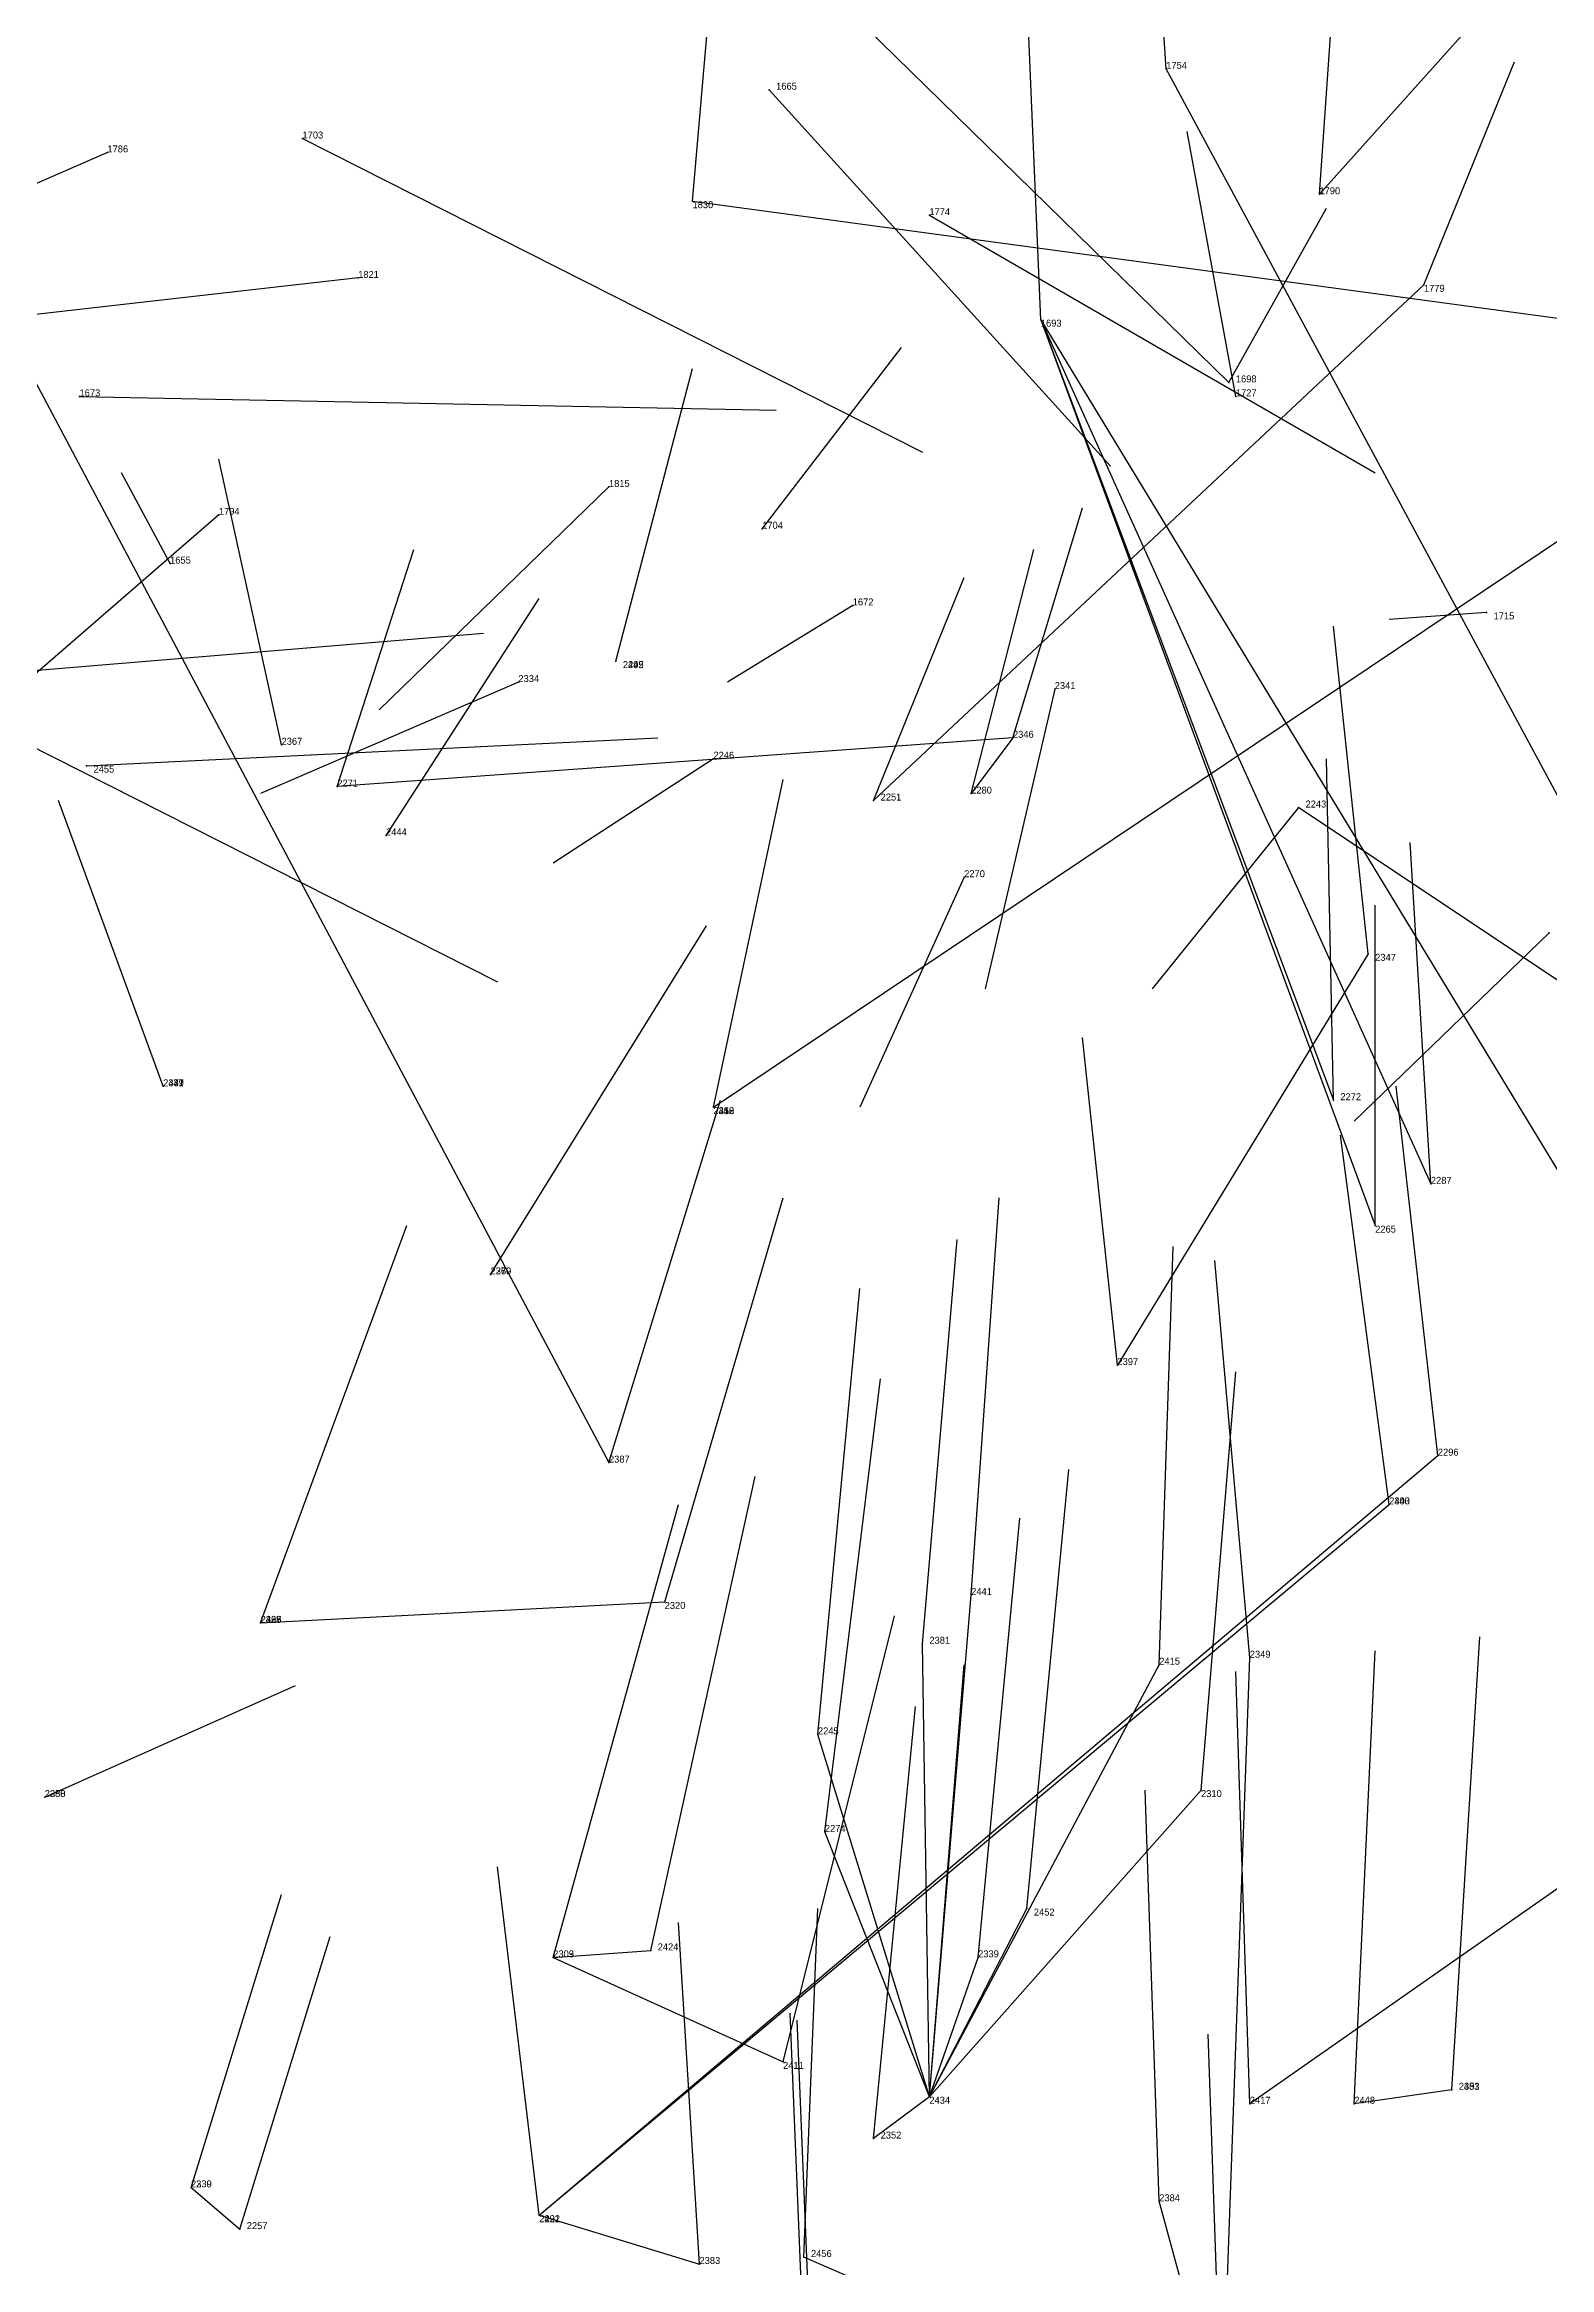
# Model space of a CAD drawing. Extents: x -747426.44 to -747424.45, y -964659.9 to -964657.28.
# Drawn here: x -747425.983 to -747425.767, y -964659.2485 to -964658.9295 of the extents above; entities that cross this region are included whole.
import ezdxf

# ---------------------------------------------------------------- set-up
doc = ezdxf.new("R2010")
doc.units = 0
for name, color, linetype in [('Facilities', 3, 'CONTINUOUS'), ('Facilities_lines', 3, 'CONTINUOUS'), ('Normals', 1, 'CONTINUOUS'), ('Source_points', 5, 'CONTINUOUS'), ('Text', 3, 'CONTINUOUS')]:
    doc.layers.add(name, color=color, linetype=linetype)

msp = doc.modelspace()

# ---------------------------------------------------------------- linework, layer by layer
at = {"layer": 'Facilities', "color": 3}
for p in [(-747425.879, -964658.936, 137.438), (-747425.946, -964658.943, 137.501), (-747425.974, -964658.945, 137.587), (-747425.89, -964658.952, 137.585), (-747425.856, -964658.954, 137.441), (-747425.938, -964658.963, 137.592), (-747425.84, -964658.969, 137.591), (-747425.978, -964658.98, 137.501), (-747425.812, -964658.98, 137.595), (-747425.902, -964658.993, 137.607), (-747425.958, -964658.997, 137.612), (-747425.88, -964658.999, 137.432), (-747425.965, -964659.004, 137.454), (-747425.867, -964659.01, 137.621), (-747425.776, -964659.011, 137.61), (-747425.901, -964659.018, 137.383), (-747425.915, -964659.021, 137.618), (-747425.838, -964659.022, 137.615), (-747425.949, -964659.03, 137.458), (-747425.844, -964659.029, 137.458), (-747425.977, -964659.033, 137.623), (-747425.887, -964659.032, 137.631), (-747425.864, -964659.038, 137.447), (-747425.934, -964659.043, 137.46), (-747425.851, -964659.049, 137.636), (-747425.767, -964659.057, 137.634), (-747425.793, -964659.06, 137.455), (-747425.966, -964659.079, 137.47), (-747425.887, -964659.082, 137.438), (-747425.919, -964659.106, 137.515), (-747425.952, -964659.156, 137.536), (-747425.983, -964659.181, 137.604), (-747425.91, -964659.204, 137.504), (-747425.856, -964659.224, 137.55), (-747425.781, -964659.223, 137.566), (-747425.962, -964659.237, 137.58), (-747425.912, -964659.241, 137.565)]:
    msp.add_point(p, dxfattribs=at)
at = {"layer": 'Facilities_lines', "color": 3}
for p, q in [((-747425.901, -964658.892, 137.57), (-747425.813, -964658.978, 137.447)), ((-747425.774, -964658.922, 137.584), (-747425.8, -964658.951, 137.594)), ((-747426.013, -964658.924, 137.375), (-747425.902, -964659.133, 137.509)), ((-747425.759, -964659.05, 137.457), (-747425.822, -964658.933, 137.581)), ((-747425.89, -964658.952, 137.585), (-747425.764, -964658.969, 137.598)), ((-747425.887, -964659.082, 137.438), (-747425.702, -964658.958, 137.593)), ((-747425.864, -964659.038, 137.447), (-747425.785, -964658.964, 137.429)), ((-747425.84, -964658.969, 137.591), (-747425.761, -964659.099, 137.451)), ((-747425.84, -964658.969, 137.591), (-747425.792, -964659.099, 137.487)), ((-747425.84, -964658.969, 137.591), (-747425.798, -964659.081, 137.456)), ((-747425.84, -964658.969, 137.591), (-747425.784, -964659.093, 137.468)), ((-747425.901, -964659.018, 137.383), (-747425.901, -964659.018, 137.383)), ((-747425.844, -964659.029, 137.458), (-747425.941, -964659.036, 137.459)), ((-747425.844, -964659.029, 137.458), (-747425.85, -964659.037, 137.448)), ((-747425.731, -964659.087, 137.65), (-747425.803, -964659.039, 137.63)), ((-747425.793, -964659.06, 137.455), (-747425.829, -964659.119, 137.446)), ((-747425.966, -964659.079, 137.47), (-747425.966, -964659.079, 137.47)), ((-747425.966, -964659.079, 137.47), (-747425.966, -964659.079, 137.47)), ((-747425.966, -964659.079, 137.47), (-747425.966, -964659.079, 137.47)), ((-747425.887, -964659.082, 137.438), (-747425.887, -964659.082, 137.438)), ((-747425.887, -964659.082, 137.438), (-747425.887, -964659.082, 137.438)), ((-747425.887, -964659.082, 137.438), (-747425.887, -964659.082, 137.438)), ((-747425.919, -964659.106, 137.515), (-747425.919, -964659.106, 137.515)), ((-747425.912, -964659.241, 137.565), (-747425.783, -964659.132, 137.5)), ((-747425.912, -964659.241, 137.565), (-747425.79, -964659.139, 137.5)), ((-747425.912, -964659.241, 137.565), (-747425.79, -964659.139, 137.5)), ((-747425.952, -964659.156, 137.536), (-747425.894, -964659.153, 137.511)), ((-747425.856, -964659.224, 137.55), (-747425.85, -964659.152, 137.486)), ((-747425.952, -964659.156, 137.536), (-747425.952, -964659.156, 137.536)), ((-747425.952, -964659.156, 137.536), (-747425.952, -964659.156, 137.536)), ((-747425.952, -964659.156, 137.536), (-747425.952, -964659.156, 137.536)), ((-747425.952, -964659.156, 137.536), (-747425.952, -964659.156, 137.536)), ((-747425.952, -964659.156, 137.536), (-747425.952, -964659.156, 137.536)), ((-747425.952, -964659.156, 137.536), (-747425.952, -964659.156, 137.536)), ((-747425.856, -964659.224, 137.55), (-747425.857, -964659.159, 137.496)), ((-747425.814, -964659.272, 137.597), (-747425.81, -964659.161, 137.51)), ((-747425.856, -964659.224, 137.55), (-747425.823, -964659.162, 137.509)), ((-747425.727, -964659.167, 137.528), (-747425.81, -964659.225, 137.574)), ((-747425.856, -964659.224, 137.55), (-747425.872, -964659.172, 137.515)), ((-747425.856, -964659.224, 137.55), (-747425.817, -964659.18, 137.53)), ((-747425.983, -964659.181, 137.604), (-747425.983, -964659.181, 137.604)), ((-747425.856, -964659.224, 137.55), (-747425.871, -964659.186, 137.516)), ((-747425.856, -964659.224, 137.55), (-747425.842, -964659.197, 137.519)), ((-747425.91, -964659.204, 137.504), (-747425.896, -964659.203, 137.505)), ((-747425.91, -964659.204, 137.504), (-747425.91, -964659.204, 137.504)), ((-747425.91, -964659.204, 137.504), (-747425.877, -964659.219, 137.547)), ((-747425.856, -964659.224, 137.55), (-747425.849, -964659.204, 137.529)), ((-747425.856, -964659.224, 137.55), (-747425.864, -964659.23, 137.569)), ((-747425.781, -964659.223, 137.566), (-747425.795, -964659.225, 137.565)), ((-747425.781, -964659.223, 137.566), (-747425.781, -964659.223, 137.566)), ((-747425.781, -964659.223, 137.566), (-747425.781, -964659.223, 137.566)), ((-747425.962, -964659.237, 137.58), (-747425.955, -964659.243, 137.581)), ((-747425.962, -964659.237, 137.58), (-747425.962, -964659.237, 137.58)), ((-747425.912, -964659.241, 137.565), (-747425.889, -964659.248, 137.627)), ((-747425.912, -964659.241, 137.565), (-747425.912, -964659.241, 137.565)), ((-747425.814, -964659.272, 137.597), (-747425.823, -964659.239, 137.583)), ((-747425.72, -964659.314, 137.589), (-747425.874, -964659.247, 137.619))]:
    msp.add_line(p, q, dxfattribs=at)
at = {"layer": 'Normals', "color": 1}
for p, q in [((-747425.822, -964658.933, 137.581), (-747425.825, -964658.888, 137.67)), ((-747425.89, -964658.952, 137.585), (-747425.886, -964658.906, 137.673)), ((-747425.8, -964658.951, 137.594), (-747425.797, -964658.908, 137.684)), ((-747425.84, -964658.969, 137.591), (-747425.842, -964658.922, 137.679)), ((-747425.785, -964658.964, 137.429), (-747425.772, -964658.932, 137.523)), ((-747425.879, -964658.936, 137.438), (-747425.83, -964658.99, 137.506)), ((-747425.946, -964658.943, 137.501), (-747425.857, -964658.988, 137.504)), ((-747425.812, -964658.98, 137.595), (-747425.819, -964658.942, 137.687)), ((-747425.974, -964658.945, 137.587), (-747426.022, -964658.966, 137.672)), ((-747425.813, -964658.978, 137.447), (-747425.799, -964658.953, 137.543)), ((-747425.856, -964658.954, 137.441), (-747425.792, -964658.991, 137.508)), ((-747425.938, -964658.963, 137.592), (-747425.991, -964658.969, 137.677)), ((-747425.88, -964658.999, 137.432), (-747425.86, -964658.973, 137.527)), ((-747425.901, -964659.018, 137.383), (-747425.89, -964658.976, 137.473)), ((-747425.901, -964659.018, 137.383), (-747425.89, -964658.976, 137.473)), ((-747425.978, -964658.98, 137.501), (-747425.878, -964658.982, 137.502)), ((-747425.949, -964659.03, 137.458), (-747425.958, -964658.989, 137.549)), ((-747425.965, -964659.004, 137.454), (-747425.972, -964658.991, 137.553)), ((-747425.902, -964658.993, 137.607), (-747425.935, -964659.025, 137.696)), ((-747425.958, -964658.997, 137.612), (-747426.003, -964659.036, 137.692)), ((-747425.844, -964659.029, 137.458), (-747425.834, -964658.996, 137.552)), ((-747425.941, -964659.036, 137.459), (-747425.93, -964659.002, 137.552)), ((-747425.85, -964659.037, 137.448), (-747425.841, -964659.002, 137.541)), ((-747425.864, -964659.038, 137.447), (-747425.851, -964659.006, 137.541)), ((-747425.934, -964659.043, 137.46), (-747425.912, -964659.009, 137.551)), ((-747425.867, -964659.01, 137.621), (-747425.885, -964659.021, 137.719)), ((-747425.776, -964659.011, 137.61), (-747425.79, -964659.012, 137.709)), ((-747426.005, -964659.021, 137.619), (-747425.92, -964659.014, 137.567)), ((-747425.793, -964659.06, 137.455), (-747425.798, -964659.013, 137.543)), ((-747426.007, -964659.019, 137.481), (-747425.918, -964659.064, 137.491)), ((-747425.915, -964659.021, 137.618), (-747425.952, -964659.037, 137.709)), ((-747425.838, -964659.022, 137.615), (-747425.848, -964659.065, 137.705)), ((-747425.977, -964659.033, 137.623), (-747425.895, -964659.029, 137.565)), ((-747425.887, -964659.032, 137.631), (-747425.91, -964659.047, 137.727)), ((-747425.798, -964659.081, 137.456), (-747425.799, -964659.032, 137.543)), ((-747425.887, -964659.082, 137.438), (-747425.877, -964659.035, 137.526)), ((-747425.887, -964659.082, 137.438), (-747425.877, -964659.035, 137.526)), ((-747425.887, -964659.082, 137.438), (-747425.877, -964659.035, 137.526)), ((-747425.887, -964659.082, 137.438), (-747425.877, -964659.035, 137.526)), ((-747425.966, -964659.079, 137.47), (-747425.981, -964659.038, 137.56)), ((-747425.966, -964659.079, 137.47), (-747425.981, -964659.038, 137.56)), ((-747425.966, -964659.079, 137.47), (-747425.981, -964659.038, 137.56)), ((-747425.966, -964659.079, 137.47), (-747425.981, -964659.038, 137.56)), ((-747425.803, -964659.039, 137.63), (-747425.824, -964659.065, 137.724)), ((-747425.784, -964659.093, 137.468), (-747425.787, -964659.044, 137.555)), ((-747425.851, -964659.049, 137.636), (-747425.866, -964659.082, 137.729)), ((-747425.919, -964659.106, 137.515), (-747425.888, -964659.056, 137.596)), ((-747425.919, -964659.106, 137.515), (-747425.888, -964659.056, 137.596)), ((-747425.792, -964659.099, 137.487), (-747425.792, -964659.053, 137.576)), ((-747425.767, -964659.057, 137.634), (-747425.795, -964659.084, 137.726)), ((-747425.829, -964659.119, 137.446), (-747425.834, -964659.072, 137.534)), ((-747425.902, -964659.133, 137.509), (-747425.886, -964659.081, 137.593)), ((-747425.783, -964659.132, 137.5), (-747425.789, -964659.079, 137.585)), ((-747425.79, -964659.139, 137.5), (-747425.797, -964659.086, 137.584)), ((-747425.79, -964659.139, 137.5), (-747425.797, -964659.086, 137.584)), ((-747425.894, -964659.153, 137.511), (-747425.877, -964659.095, 137.591)), ((-747425.85, -964659.152, 137.486), (-747425.846, -964659.095, 137.568)), ((-747425.952, -964659.156, 137.536), (-747425.931, -964659.099, 137.615)), ((-747425.952, -964659.156, 137.536), (-747425.931, -964659.099, 137.615)), ((-747425.952, -964659.156, 137.536), (-747425.931, -964659.099, 137.615)), ((-747425.952, -964659.156, 137.536), (-747425.931, -964659.099, 137.615)), ((-747425.952, -964659.156, 137.536), (-747425.931, -964659.099, 137.615)), ((-747425.952, -964659.156, 137.536), (-747425.931, -964659.099, 137.615)), ((-747425.952, -964659.156, 137.536), (-747425.931, -964659.099, 137.615)), ((-747425.857, -964659.159, 137.496), (-747425.852, -964659.101, 137.577)), ((-747425.823, -964659.162, 137.509), (-747425.821, -964659.102, 137.589)), ((-747425.81, -964659.161, 137.51), (-747425.815, -964659.104, 137.592)), ((-747425.872, -964659.172, 137.515), (-747425.866, -964659.108, 137.592)), ((-747425.871, -964659.186, 137.516), (-747425.863, -964659.121, 137.592)), ((-747425.817, -964659.18, 137.53), (-747425.812, -964659.12, 137.61)), ((-747425.896, -964659.203, 137.505), (-747425.881, -964659.135, 137.577)), ((-747425.842, -964659.197, 137.519), (-747425.836, -964659.134, 137.596)), ((-747425.91, -964659.204, 137.504), (-747425.892, -964659.139, 137.578)), ((-747425.91, -964659.204, 137.504), (-747425.892, -964659.139, 137.578)), ((-747425.849, -964659.204, 137.529), (-747425.843, -964659.141, 137.606)), ((-747425.877, -964659.219, 137.547), (-747425.861, -964659.155, 137.622)), ((-747425.781, -964659.223, 137.566), (-747425.777, -964659.158, 137.642)), ((-747425.781, -964659.223, 137.566), (-747425.777, -964659.158, 137.642)), ((-747425.781, -964659.223, 137.566), (-747425.777, -964659.158, 137.642)), ((-747425.795, -964659.225, 137.565), (-747425.792, -964659.16, 137.641)), ((-747425.856, -964659.224, 137.55), (-747425.851, -964659.162, 137.628)), ((-747425.81, -964659.225, 137.574), (-747425.812, -964659.163, 137.652)), ((-747425.983, -964659.181, 137.604), (-747425.947, -964659.165, 137.696)), ((-747425.983, -964659.181, 137.604), (-747425.947, -964659.165, 137.696)), ((-747425.864, -964659.23, 137.569), (-747425.858, -964659.168, 137.647)), ((-747425.823, -964659.239, 137.583), (-747425.825, -964659.18, 137.663)), ((-747425.912, -964659.241, 137.565), (-747425.918, -964659.191, 137.651)), ((-747425.912, -964659.241, 137.565), (-747425.918, -964659.191, 137.651)), ((-747425.962, -964659.237, 137.58), (-747425.949, -964659.195, 137.67)), ((-747425.962, -964659.237, 137.58), (-747425.949, -964659.195, 137.67)), ((-747425.889, -964659.248, 137.627), (-747425.892, -964659.199, 137.714)), ((-747425.874, -964659.247, 137.619), (-747425.872, -964659.197, 137.705)), ((-747425.955, -964659.243, 137.581), (-747425.942, -964659.201, 137.671)), ((-747425.874, -964659.26, 137.629), (-747425.876, -964659.212, 137.717)), ((-747425.873, -964659.261, 137.62), (-747425.875, -964659.213, 137.708)), ((-747425.814, -964659.272, 137.597), (-747425.816, -964659.215, 137.679)), ((-747425.814, -964659.272, 137.597), (-747425.816, -964659.215, 137.679))]:
    msp.add_line(p, q, dxfattribs=at)
at = {"layer": 'Source_points', "color": 5}
for p in [(-747425.822, -964658.933, 137.581), (-747425.8, -964658.951, 137.594), (-747425.785, -964658.964, 137.429), (-747425.813, -964658.978, 137.447), (-747425.901, -964659.018, 137.383), (-747425.941, -964659.036, 137.459), (-747425.85, -964659.037, 137.448), (-747425.803, -964659.039, 137.63), (-747425.966, -964659.079, 137.47), (-747425.966, -964659.079, 137.47), (-747425.966, -964659.079, 137.47), (-747425.798, -964659.081, 137.456), (-747425.887, -964659.082, 137.438), (-747425.887, -964659.082, 137.438), (-747425.887, -964659.082, 137.438), (-747425.784, -964659.093, 137.468), (-747425.792, -964659.099, 137.487), (-747425.919, -964659.106, 137.515), (-747425.829, -964659.119, 137.446), (-747425.783, -964659.132, 137.5), (-747425.902, -964659.133, 137.509), (-747425.79, -964659.139, 137.5), (-747425.79, -964659.139, 137.5), (-747425.894, -964659.153, 137.511), (-747425.85, -964659.152, 137.486), (-747425.952, -964659.156, 137.536), (-747425.952, -964659.156, 137.536), (-747425.952, -964659.156, 137.536), (-747425.952, -964659.156, 137.536), (-747425.952, -964659.156, 137.536), (-747425.952, -964659.156, 137.536), (-747425.857, -964659.159, 137.496), (-747425.81, -964659.161, 137.51), (-747425.823, -964659.162, 137.509), (-747425.872, -964659.172, 137.515), (-747425.817, -964659.18, 137.53), (-747425.983, -964659.181, 137.604), (-747425.871, -964659.186, 137.516), (-747425.842, -964659.197, 137.519), (-747425.91, -964659.204, 137.504), (-747425.896, -964659.203, 137.505), (-747425.849, -964659.204, 137.529), (-747425.877, -964659.219, 137.547), (-747425.81, -964659.225, 137.574), (-747425.795, -964659.225, 137.565), (-747425.781, -964659.223, 137.566), (-747425.781, -964659.223, 137.566), (-747425.864, -964659.23, 137.569), (-747425.962, -964659.237, 137.58), (-747425.912, -964659.241, 137.565), (-747425.823, -964659.239, 137.583), (-747425.955, -964659.243, 137.581), (-747425.874, -964659.247, 137.619), (-747425.889, -964659.248, 137.627)]:
    msp.add_point(p, dxfattribs=at)

# ---------------------------------------------------------------- texts
at = {"layer": 'Text', "color": 3}
for s, p in [('1754', (-747425.822, -964658.933, 137.581)), ('1665', (-747425.878, -964658.936, 137.438)), ('1786', (-747425.974, -964658.945, 137.587)), ('1703', (-747425.946, -964658.943, 137.501)), ('1790', (-747425.8, -964658.951, 137.594)), ('1830', (-747425.89, -964658.953, 137.585)), ('1774', (-747425.856, -964658.954, 137.441)), ('1821', (-747425.938, -964658.963, 137.592)), ('1779', (-747425.785, -964658.965, 137.429)), ('1693', (-747425.84, -964658.97, 137.591)), ('1673', (-747425.978, -964658.98, 137.501)), ('1698', (-747425.812, -964658.978, 137.447)), ('1727', (-747425.812, -964658.98, 137.595)), ('1815', (-747425.902, -964658.993, 137.607)), ('1794', (-747425.958, -964658.997, 137.612)), ('1704', (-747425.88, -964658.999, 137.432)), ('1655', (-747425.965, -964659.004, 137.454)), ('1672', (-747425.867, -964659.01, 137.621)), ('1715', (-747425.775, -964659.012, 137.61)), ('2334', (-747425.915, -964659.021, 137.618)), ('2442', (-747425.9, -964659.019, 137.383)), ('2295', (-747425.9, -964659.019, 137.383)), ('2341', (-747425.838, -964659.022, 137.615)), ('2367', (-747425.949, -964659.03, 137.458)), ('2346', (-747425.844, -964659.029, 137.458)), ('2455', (-747425.976, -964659.034, 137.623)), ('2246', (-747425.887, -964659.032, 137.631)), ('2271', (-747425.941, -964659.036, 137.459)), ('2280', (-747425.85, -964659.037, 137.448)), ('2251', (-747425.863, -964659.038, 137.447)), ('2243', (-747425.802, -964659.039, 137.63)), ('2444', (-747425.934, -964659.043, 137.46)), ('2270', (-747425.851, -964659.049, 137.636)), ('2347', (-747425.792, -964659.061, 137.455)), ('2449', (-747425.966, -964659.079, 137.47)), ('2337', (-747425.966, -964659.079, 137.47)), ('2371', (-747425.966, -964659.079, 137.47)), ('2377', (-747425.966, -964659.079, 137.47)), ('2272', (-747425.797, -964659.081, 137.456)), ('2418', (-747425.887, -964659.083, 137.438)), ('2252', (-747425.887, -964659.083, 137.438)), ('2342', (-747425.887, -964659.083, 137.438)), ('2410', (-747425.887, -964659.083, 137.438)), ('2287', (-747425.784, -964659.093, 137.468)), ('2265', (-747425.792, -964659.1, 137.487)), ('2360', (-747425.919, -964659.106, 137.515)), ('2279', (-747425.919, -964659.106, 137.515)), ('2397', (-747425.829, -964659.119, 137.446)), ('2387', (-747425.902, -964659.133, 137.509)), ('2296', (-747425.783, -964659.132, 137.5)), ('2300', (-747425.79, -964659.139, 137.5)), ('2443', (-747425.79, -964659.139, 137.5)), ('2441', (-747425.85, -964659.152, 137.486)), ('2320', (-747425.894, -964659.154, 137.511)), ('2438', (-747425.952, -964659.156, 137.536)), ('2297', (-747425.952, -964659.156, 137.536)), ('2368', (-747425.952, -964659.156, 137.536)), ('2428', (-747425.952, -964659.156, 137.536)), ('2433', (-747425.952, -964659.156, 137.536)), ('2436', (-747425.952, -964659.156, 137.536)), ('2437', (-747425.952, -964659.156, 137.536)), ('2381', (-747425.856, -964659.159, 137.496)), ('2415', (-747425.823, -964659.162, 137.509)), ('2349', (-747425.81, -964659.161, 137.51)), ('2245', (-747425.872, -964659.172, 137.515)), ('2388', (-747425.983, -964659.181, 137.604)), ('2250', (-747425.983, -964659.181, 137.604)), ('2310', (-747425.817, -964659.181, 137.53)), ('2274', (-747425.871, -964659.186, 137.516)), ('2452', (-747425.841, -964659.198, 137.519)), ('2424', (-747425.895, -964659.203, 137.505)), ('2309', (-747425.91, -964659.204, 137.504)), ('2303', (-747425.91, -964659.204, 137.504)), ('2339', (-747425.849, -964659.204, 137.529)), ('2411', (-747425.877, -964659.22, 137.547)), ('2434', (-747425.856, -964659.225, 137.55)), ('2417', (-747425.81, -964659.225, 137.574)), ('2448', (-747425.795, -964659.225, 137.565)), ('2431', (-747425.78, -964659.223, 137.566)), ('2353', (-747425.78, -964659.223, 137.566)), ('2403', (-747425.78, -964659.223, 137.566)), ('2352', (-747425.863, -964659.23, 137.569)), ('2330', (-747425.962, -964659.237, 137.58)), ('2239', (-747425.962, -964659.237, 137.58)), ('2421', (-747425.912, -964659.242, 137.565)), ('2292', (-747425.912, -964659.242, 137.565)), ('2384', (-747425.823, -964659.239, 137.583)), ('2257', (-747425.954, -964659.243, 137.581)), ('2383', (-747425.889, -964659.248, 137.627)), ('2456', (-747425.873, -964659.247, 137.619))]:
    msp.add_text(s, height=0.001, dxfattribs=at).set_placement(p)

doc.saveas('drawing.dxf')
